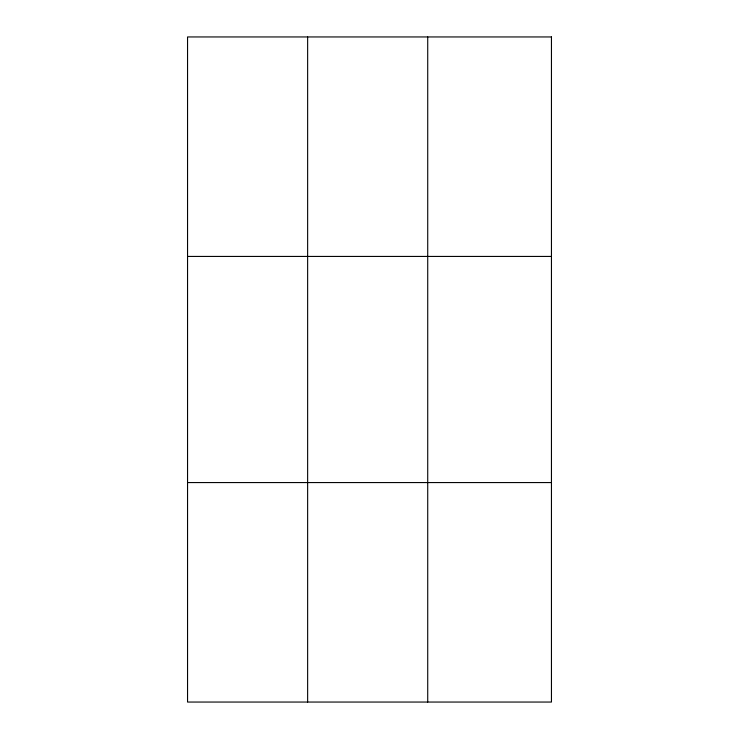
<?xml version="1.0" encoding="UTF-8"?>
<svg xmlns="http://www.w3.org/2000/svg" width="739" height="739" viewBox="0 0 739 739"><rect width="100%" height="100%" fill="white"/><g stroke="black" fill="none" stroke-linecap="round" stroke-linejoin="round"><path stroke-width="1.11" d="M307.636 702.05L307.636 36.95M427.724 702.05L427.724 36.95M187.549 256.433L551.451 256.433M187.549 482.567L551.451 482.567M551.451 36.95L551.451 702.05L187.549 702.05L187.549 36.95L551.451 36.95"/></g></svg>
